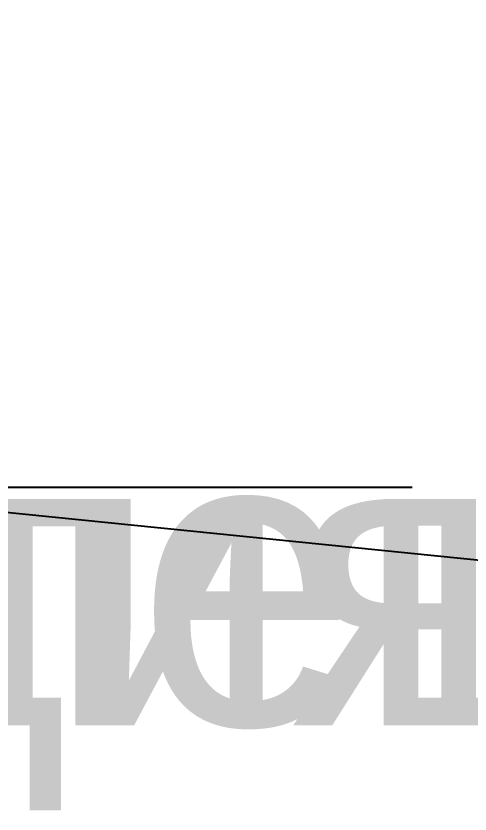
# Model space of a CAD drawing. Header units: millimetres. Extents: x -112426 to 8831, y 1218 to 38707.
# Drawn here: x 6225.5 to 6333.4, y 1323.5 to 1513.2 of the extents above; entities that cross this region are included whole.
import ezdxf
from ezdxf.enums import TextEntityAlignment as Align

# ---------------------------------------------------------------- set-up
doc = ezdxf.new("R2018")
doc.units = ezdxf.units.MM
doc.layers.add('Размеры на чертеже', color=250, linetype='Continuous', lineweight=25)
doc.styles.add('-ISOCPEUR-', font='isocpeur.ttf')
doc.styles.get("Standard").update_dxf_attribs({"font": 'arial.ttf'})

# ---------------------------------------------------------------- blocks, each defined once
blk = doc.blocks.new('*U168')
at = {"style": '-ISOCPEUR-'}
blk.add_attdef('РАЗРАБОТАЛ', text='', height=2.5, dxfattribs=at).set_placement((250.5, -264.22), align=Align.MIDDLE_LEFT)
at = {"style": '-ISOCPEUR-', "flags": 8}
for tag, height, p in [('ДАТА', 2.5, (290.07, -264.4)), ('ДАТА1', 2.5, (290.07, -269.4)), ('ЛИСТ', 3, (386.39, -271.92)), ('ЛИСТОВ', 3, (403.89, -271.92)), ('ФОРМАТ', 3, (380.97, -294.75))]:
    blk.add_attdef(tag, text='', height=height, dxfattribs=at).set_placement(p, align=Align.MIDDLE_CENTER)
at = {"style": '-ISOCPEUR-'}
blk.add_attdef('ПРОВЕРИЛ', (250.75, -270.73), '', height=2.5, dxfattribs=at)
at = {"lineweight": 30, "flags": 104}
blk.add_attdef('ИМЯ_ЧЕРТЕЖА', text='', height=3, dxfattribs=at).set_placement((333.63, -284.13), align=Align.MIDDLE_CENTER)

msp = doc.modelspace()

# ---------------------------------------------------------------- linework, layer by layer
for p, q in [((1022.192, 1920.504), (6776.04, 1339.375)), ((1042.939, 1401.16), (6319.699, 1401.16))]:
    msp.add_line(p, q)

# ---------------------------------------------------------------- block references
at = {"layer": 'Размеры на чертеже', "lineweight": 90}
ref = msp.add_blockref('*U168', (5352.56, 1698.716), dxfattribs=at)
lines = msp.add_mtext('Спецификация использованного оборудования и материалов', dxfattribs={"layer": '0', "insert": (5686.186, 1414.591), "char_height": 70, "attachment_point": 1})
ref.add_attrib('ИМЯ_ЧЕРТЕЖА', '', (5686.186, 1414.591), dxfattribs={"flags": 104}).embed_mtext(lines)
ref = msp.add_blockref('*U168', (5802.457, 1698.716), dxfattribs=at)
lines = msp.add_mtext('Спецификация использованного оборудования и материалов', dxfattribs={"layer": '0', "insert": (6136.083, 1414.591), "char_height": 70, "attachment_point": 1})
ref.add_attrib('ИМЯ_ЧЕРТЕЖА', '', (6136.083, 1414.591), dxfattribs={"flags": 104}).embed_mtext(lines)

doc.saveas('drawing.dxf')
